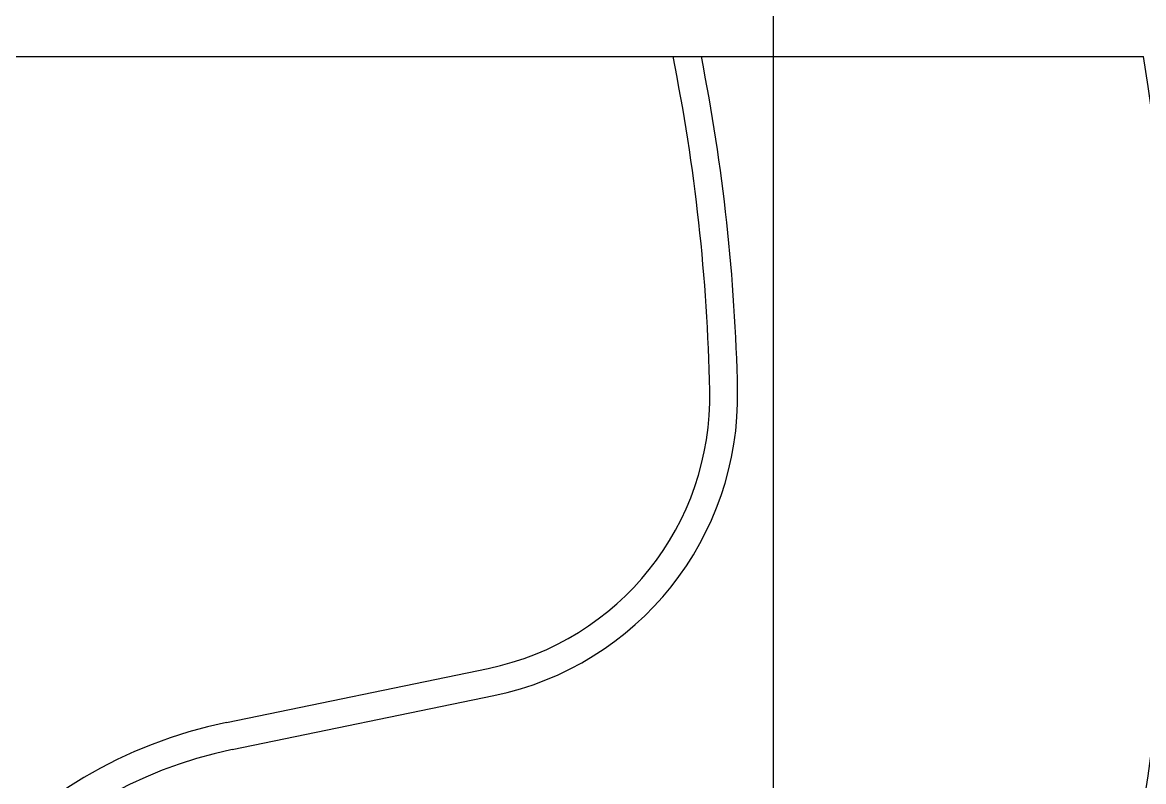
# Model space of a CAD drawing. Header units: millimetres. Extents: x 1145859089 to 1147511753, y -1047484727 to -1047247487.
# Drawn here: x 1146331622 to 1146337674, y -1047430484 to -1047426385 of the extents above; entities that cross this region are included whole.
import ezdxf
from ezdxf.xclip import XClip

# ---------------------------------------------------------------- set-up
doc = ezdxf.new("R2010")
doc.units = ezdxf.units.MM
doc.header["$LTSCALE"] = 100
doc.header["$MEASUREMENT"] = 0
doc.header["$XCLIPFRAME"] = 2
doc.linetypes.add('CENTERX2', pattern=[4, 2.5, -0.5, 0.5, -0.5])
doc.layers.get('0').update_dxf_attribs({"linetype": 'CONTINUOUS'})
for name, color, linetype in [('L-지중매입', 3, 'CENTERX2'), ('XREF', 135, 'CONTINUOUS'), ('단지배치도$0$W240910', 135, 'CONTINUOUS')]:
    doc.layers.add(name, color=color, linetype=linetype)

# ---------------------------------------------------------------- blocks, each defined once
blk = doc.blocks.new('단지배치도$0$zw$9902')
at = {"layer": '단지배치도$0$W240910', "ltscale": 5}
blk.add_line((67000.1, -51500), (67000.1, -67681.7), dxfattribs=at)
at = {"layer": '단지배치도$0$W240910'}
for p, q in [((60406.8, -55200, 0), (69000.1, -55200, 0)), ((64050.2, -58795.1), (65462.4, -58503.5)), ((64080.6, -58942), (65492.7, -58650.4))]:
    blk.add_line(p, q, dxfattribs=at)
for centre, radius, start, end in [((56404.3, -57219.8), 10256.7, 1.21264, 11.35715), ((56404.3, -57219.8, 0), 12756.7, 322.50733, 9.11009), ((56404.3, -57219.8), 10406.7, 1.21264, 11.19132), ((65159, -57034.5), 1500, 281.66847, 1.21264), ((65159, -57034.5), 1650, 281.66847, 1.21264), ((64555.9, -61243.4), 2500, 101.66847, 176.71209), ((64555.9, -61243.4), 2350, 101.66847, 176.71209)]:
    blk.add_arc(centre, radius, start, end, dxfattribs=at)
blk = doc.blocks.new('단지배치도')
blk.add_blockref('단지배치도$0$zw$9902', (141034.2, 142437.2))

msp = doc.modelspace()

# ---------------------------------------------------------------- linework, layer by layer
at = {"layer": 'L-지중매입', "ltscale": 2}
msp.add_arc((1146292364.149594, -1047402174.186541, 0), 45716.750817, 303.4822833292, 333.0437788935, dxfattribs=at)

# ---------------------------------------------------------------- block references
at = {"layer": 'XREF'}
ref = msp.add_blockref('단지배치도', (1146127639.433663, -1047513806.462535), dxfattribs=at)
XClip(ref).set_block_clipping_path([(72982.4064819524, 34919.7593965298), (360382.4067475507, 255319.7593436697)])

doc.saveas('drawing.dxf')
